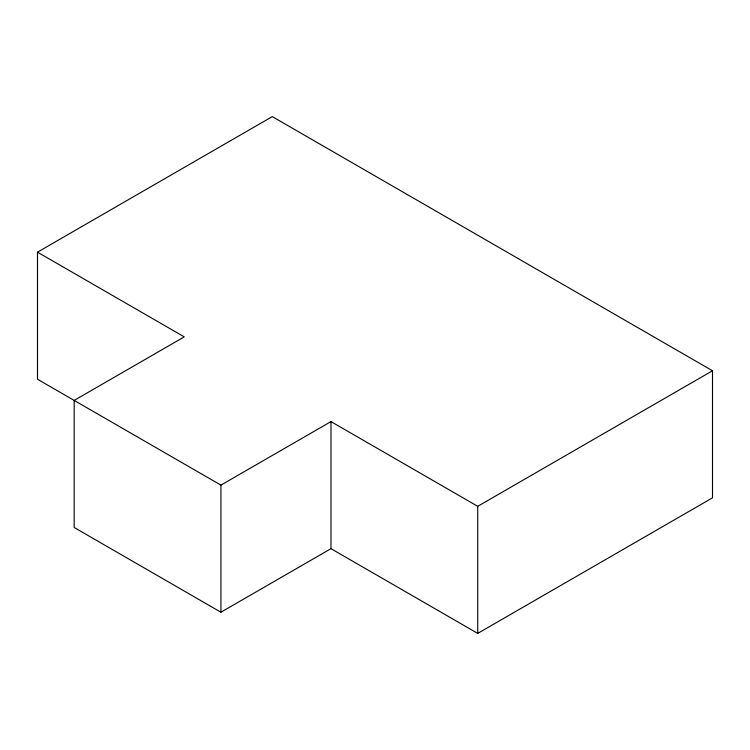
<?xml version="1.0" encoding="UTF-8"?>
<svg xmlns="http://www.w3.org/2000/svg" width="750" height="750" viewBox="0 0 750 750"><rect width="100%" height="100%" fill="white"/><g stroke="black" fill="none" stroke-linecap="round" stroke-linejoin="round"><path stroke-width="1.12" d="M37.5 252.159L272.278 116.606L712.5 370.763L712.5 497.841L477.722 633.394L330.975 548.672L220.922 612.216L74.184 527.494L74.184 400.416L184.238 336.872L37.5 252.159L37.5 379.237L220.922 485.138L330.975 421.594L477.722 506.316L712.5 370.763M477.722 506.316L477.722 633.394M330.975 421.594L330.975 548.672M220.922 485.138L220.922 612.216"/></g></svg>
